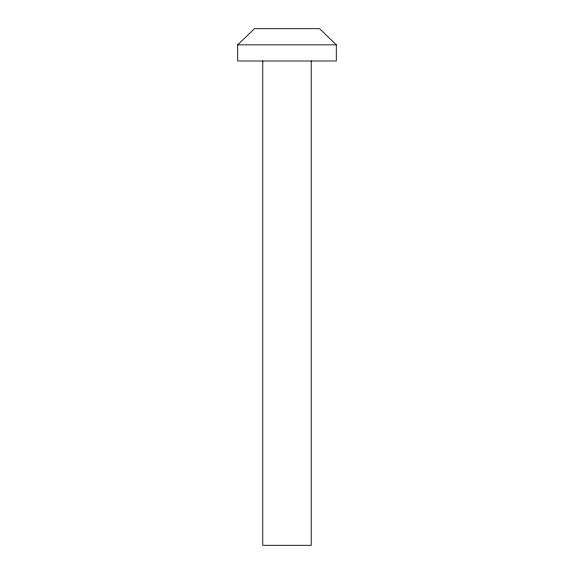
<?xml version="1.0" encoding="UTF-8"?>
<svg xmlns="http://www.w3.org/2000/svg" width="574" height="574" viewBox="0 0 574 574"><rect width="100%" height="100%" fill="white"/><g stroke="black" fill="none" stroke-linecap="round" stroke-linejoin="round"><path stroke-width="0.86" d="M237.715 44.844L254.426 28.7L319.575 28.7L336.285 44.844L336.285 60.988L237.715 60.988L237.715 44.844L336.285 44.844M311.216 60.988L311.216 545.3L262.784 545.3L262.784 60.988"/></g></svg>
